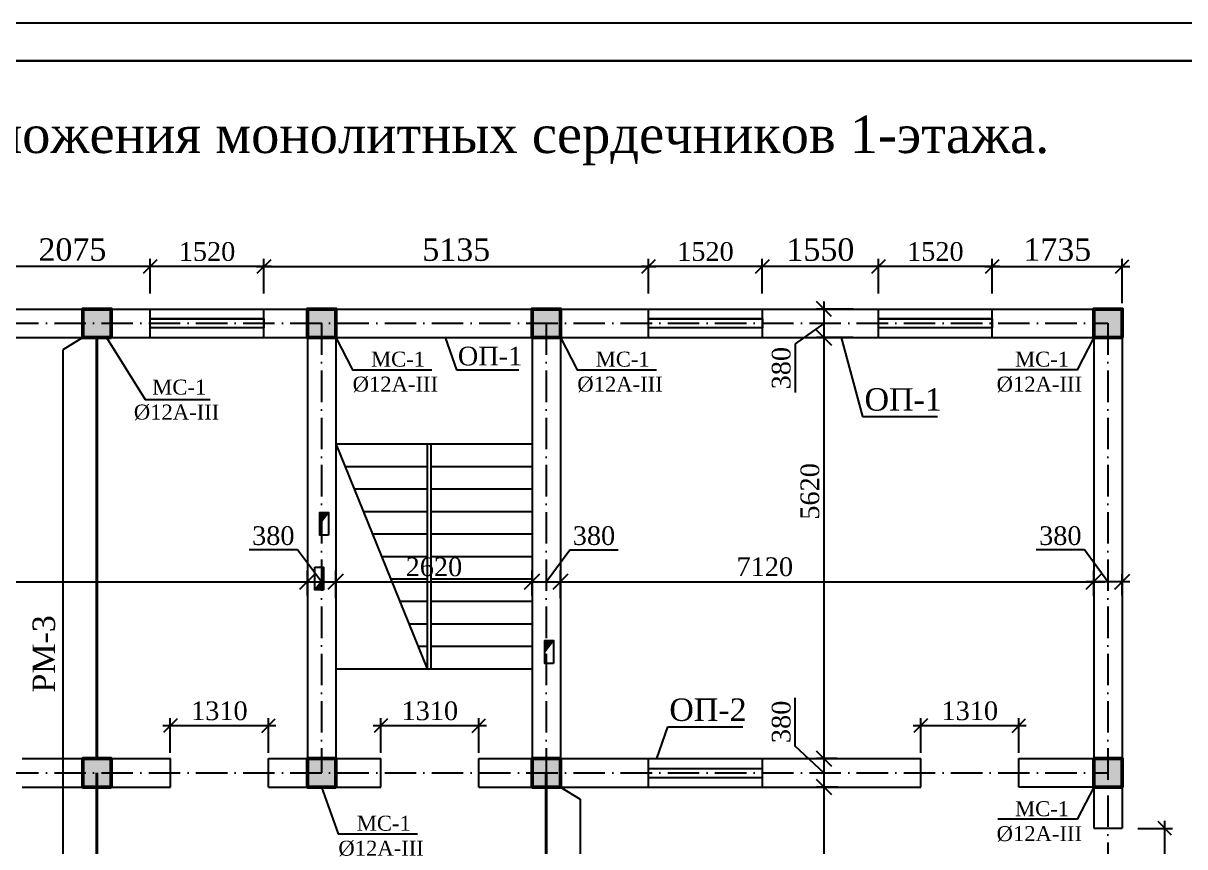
# Model space of a CAD drawing. Header units: millimetres. Extents: x 572274 to 2241483, y -888675 to -304135.
# Drawn here: x 1153244 to 1168754, y -626299 to -615307 of the extents above; entities that cross this region are included whole.
import ezdxf

# ---------------------------------------------------------------- set-up
doc = ezdxf.new("R2010")
doc.units = ezdxf.units.MM
doc.linetypes.add('ACAD_ISO04W100', pattern=[30, 24, -3, 0, -3])
doc.linetypes.add('ACAD_ISO10W100', pattern=[18, 12, -3, 0, -3])
doc.layers.add('oc', color=10, linetype='ACAD_ISO04W100')
doc.layers.add('стены', color=250, linetype='Continuous', lineweight=30)
doc.styles.add('Arial Gyr', font='arial.ttf')
doc.styles.get("Standard").update_dxf_attribs({"font": 'isocpeur.ttf'})
doc.styles.add('WMF-Times New Roman0', font='times.ttf')
doc.dimstyles.new('ISO-25$0', dxfattribs={"dimtxt": 300, "dimasz": 200, "dimexe": 100, "dimexo": 300, "dimgap": 50, "dimtad": 1, "dimdec": 0, "dimtxsty": 'Standard', "dimblk": 'OBLIQUE', "dimcen": 250, "dimdle": 150, "dimadec": 0, "dimazin": 0, "dimtfac": 1, "dimtdec": 0, "dimtmove": 0, "dimatfit": 3, "dimldrblk": 'OBLIQUE', "dimfxl": 1.25, "dimarcsym": 0})

# ---------------------------------------------------------------- blocks, each defined once
blk = doc.blocks.new('_Oblique')
at = {"color": 0, "linetype": 'ByBlock', "lineweight": -2}
blk.add_line((-0.5, -0.5), (0.5, 0.5), dxfattribs=at)
blk = doc.blocks.new('*D515')
at = {"color": 0, "lineweight": -2, "transparency": 16777216}
for p, q in [((1168488, -627673), (1168488, -625953)), ((1168128, -626053), (1168588, -626053)), ((1168128, -627573), (1168588, -627573))]:
    blk.add_line(p, q, dxfattribs=at)
at = {"layer": 'Defpoints', "color": 0, "lineweight": 25, "transparency": 16777216}
for p in [(1168048, -626053), (1168488, -626053), (1168048, -627573)]:
    blk.add_point(p, dxfattribs=at)
at = {"color": 0, "lineweight": -2, "transparency": 16777216, "xscale": 180, "yscale": 180, "zscale": 180}
for p, rotation in [((1168488, -626053), 90), ((1168488, -627573), 270)]:
    blk.add_blockref('_Oblique', p, dxfattribs=dict(at, rotation=rotation))
at = {"color": 0, "lineweight": 25, "transparency": 16777216, "insert": (1168311, -626813), "char_height": 300, "attachment_point": 5, "rotation": 90, "style": 'WMF-Times New Roman0'}
blk.add_mtext('{\\H0.83333x;1520}', dxfattribs=at)
blk = doc.blocks.new('*D516')
at = {"color": 0, "lineweight": -2, "transparency": 16777216}
for p, q in [((1164663, -618913), (1164663, -618453)), ((1166183, -618913), (1166183, -618453)), ((1166283, -618553), (1164563, -618553))]:
    blk.add_line(p, q, dxfattribs=at)
at = {"layer": 'Defpoints', "color": 0, "lineweight": 25, "transparency": 16777216}
for p in [(1164663, -618553), (1164663, -618993), (1166183, -618993)]:
    blk.add_point(p, dxfattribs=at)
at = {"color": 0, "lineweight": -2, "transparency": 16777216, "xscale": 180, "yscale": 180, "zscale": 180, "rotation": 180}
blk.add_blockref('_Oblique', (1164663, -618553), dxfattribs=at)
at = {"color": 0, "lineweight": -2, "transparency": 16777216, "xscale": 180, "yscale": 180, "zscale": 180}
blk.add_blockref('_Oblique', (1166183, -618553), dxfattribs=at)
at = {"color": 0, "lineweight": 25, "transparency": 16777216, "insert": (1165423, -618356), "char_height": 300, "attachment_point": 5, "style": 'WMF-Times New Roman0'}
blk.add_mtext('{\\H0.83333x;1520}', dxfattribs=at)
blk = doc.blocks.new('*D517')
at = {"color": 0, "lineweight": -2, "transparency": 16777216}
for p, q in [((1161593, -618913), (1161593, -618453)), ((1163113, -618913), (1163113, -618453)), ((1163213, -618553), (1161493, -618553))]:
    blk.add_line(p, q, dxfattribs=at)
at = {"layer": 'Defpoints', "color": 0, "lineweight": 25, "transparency": 16777216}
for p in [(1161593, -618553), (1161593, -618993), (1163113, -618993)]:
    blk.add_point(p, dxfattribs=at)
at = {"color": 0, "lineweight": -2, "transparency": 16777216, "xscale": 180, "yscale": 180, "zscale": 180, "rotation": 180}
blk.add_blockref('_Oblique', (1161593, -618553), dxfattribs=at)
at = {"color": 0, "lineweight": -2, "transparency": 16777216, "xscale": 180, "yscale": 180, "zscale": 180}
blk.add_blockref('_Oblique', (1163113, -618553), dxfattribs=at)
at = {"color": 0, "lineweight": 25, "transparency": 16777216, "insert": (1162353, -618356), "char_height": 300, "attachment_point": 5, "style": 'WMF-Times New Roman0'}
blk.add_mtext('{\\H0.83333x;1520}', dxfattribs=at)
blk = doc.blocks.new('*D518')
at = {"color": 0, "lineweight": -2, "transparency": 16777216}
for p, q in [((1154938, -618913), (1154938, -618453)), ((1156458, -618913), (1156458, -618453)), ((1156558, -618553), (1154838, -618553))]:
    blk.add_line(p, q, dxfattribs=at)
at = {"layer": 'Defpoints', "color": 0, "lineweight": 25, "transparency": 16777216}
for p in [(1154938, -618553), (1154938, -618993), (1156458, -618993)]:
    blk.add_point(p, dxfattribs=at)
at = {"color": 0, "lineweight": -2, "transparency": 16777216, "xscale": 180, "yscale": 180, "zscale": 180, "rotation": 180}
blk.add_blockref('_Oblique', (1154938, -618553), dxfattribs=at)
at = {"color": 0, "lineweight": -2, "transparency": 16777216, "xscale": 180, "yscale": 180, "zscale": 180}
blk.add_blockref('_Oblique', (1156458, -618553), dxfattribs=at)
at = {"color": 0, "lineweight": 25, "transparency": 16777216, "insert": (1155698, -618356), "char_height": 300, "attachment_point": 5, "style": 'WMF-Times New Roman0'}
blk.add_mtext('{\\H0.83333x;1520}', dxfattribs=at)
blk = doc.blocks.new('*D521')
at = {"color": 0, "lineweight": -2, "transparency": 16777216}
for p, q in [((1159428, -624683), (1157918, -624683)), ((1158018, -625043), (1158018, -624583)), ((1159328, -625043), (1159328, -624583))]:
    blk.add_line(p, q, dxfattribs=at)
at = {"layer": 'Defpoints', "color": 0, "lineweight": 25, "transparency": 16777216}
for p in [(1158018, -624683), (1158018, -625123), (1159328, -625123)]:
    blk.add_point(p, dxfattribs=at)
at = {"color": 0, "lineweight": -2, "transparency": 16777216, "xscale": 180, "yscale": 180, "zscale": 180, "rotation": 180}
blk.add_blockref('_Oblique', (1158018, -624683), dxfattribs=at)
at = {"color": 0, "lineweight": -2, "transparency": 16777216, "xscale": 180, "yscale": 180, "zscale": 180}
blk.add_blockref('_Oblique', (1159328, -624683), dxfattribs=at)
at = {"color": 0, "lineweight": 25, "transparency": 16777216, "insert": (1158673, -624486), "char_height": 300, "attachment_point": 5, "style": 'WMF-Times New Roman0'}
blk.add_mtext('{\\H0.83333x;1310}', dxfattribs=at)
blk = doc.blocks.new('*D522')
at = {"color": 0, "lineweight": -2, "transparency": 16777216}
for p, q in [((1166638, -624683), (1165128, -624683)), ((1165228, -625043), (1165228, -624583)), ((1166538, -625043), (1166538, -624583))]:
    blk.add_line(p, q, dxfattribs=at)
at = {"layer": 'Defpoints', "color": 0, "lineweight": 25, "transparency": 16777216}
for p in [(1165228, -624683), (1165228, -625123), (1166538, -625123)]:
    blk.add_point(p, dxfattribs=at)
at = {"color": 0, "lineweight": -2, "transparency": 16777216, "xscale": 180, "yscale": 180, "zscale": 180, "rotation": 180}
blk.add_blockref('_Oblique', (1165228, -624683), dxfattribs=at)
at = {"color": 0, "lineweight": -2, "transparency": 16777216, "xscale": 180, "yscale": 180, "zscale": 180}
blk.add_blockref('_Oblique', (1166538, -624683), dxfattribs=at)
at = {"color": 0, "lineweight": 25, "transparency": 16777216, "insert": (1165883, -624486), "char_height": 300, "attachment_point": 5, "style": 'WMF-Times New Roman0'}
blk.add_mtext('{\\H0.83333x;1310}', dxfattribs=at)
blk = doc.blocks.new('*D855')
at = {"color": 0, "lineweight": -2, "transparency": 16777216}
for p, q in [((1146918, -622979), (1146918, -622611)), ((1157038, -622761), (1157038, -622611)), ((1146768, -622761), (1157188, -622761))]:
    blk.add_line(p, q, dxfattribs=at)
at = {"layer": 'Defpoints', "color": 0, "lineweight": 25, "transparency": 16777216}
for p in [(1157038, -622761), (1157038, -622803), (1146918, -623279)]:
    blk.add_point(p, dxfattribs=at)
at = {"color": 0, "lineweight": -2, "transparency": 16777216, "xscale": 200, "yscale": 200, "zscale": 200, "rotation": 180}
blk.add_blockref('_Oblique', (1146918, -622761), dxfattribs=at)
at = {"color": 0, "lineweight": -2, "transparency": 16777216, "xscale": 200, "yscale": 200, "zscale": 200}
blk.add_blockref('_Oblique', (1157038, -622761), dxfattribs=at)
at = {"color": 0, "lineweight": 25, "transparency": 16777216, "insert": (1150018, -622564), "char_height": 250, "attachment_point": 5, "style": 'WMF-Times New Roman0'}
blk.add_mtext('10120', dxfattribs=at)
blk = doc.blocks.new('*D857')
at = {"color": 0, "lineweight": -2, "transparency": 16777216}
for p, q in [((1156905, -622336), (1156260, -622336)), ((1157228, -622761), (1156905, -622336)), ((1157038, -622944), (1157038, -622661)), ((1157418, -622955), (1157418, -622661)), ((1156938, -622761), (1157518, -622761))]:
    blk.add_line(p, q, dxfattribs=at)
at = {"layer": 'Defpoints', "color": 0, "lineweight": 25, "transparency": 16777216}
for p in [(1157418, -622761), (1157038, -623244), (1157418, -623255)]:
    blk.add_point(p, dxfattribs=at)
at = {"color": 0, "lineweight": -2, "transparency": 16777216, "xscale": 200, "yscale": 200, "zscale": 200, "rotation": 180}
blk.add_blockref('_Oblique', (1157038, -622761), dxfattribs=at)
at = {"color": 0, "lineweight": -2, "transparency": 16777216, "xscale": 200, "yscale": 200, "zscale": 200}
blk.add_blockref('_Oblique', (1157418, -622761), dxfattribs=at)
at = {"color": 0, "lineweight": 25, "transparency": 16777216, "insert": (1156583, -622148), "char_height": 250, "attachment_point": 5, "style": 'WMF-Times New Roman0'}
blk.add_mtext('380', dxfattribs=at)
blk = doc.blocks.new('*D858')
at = {"color": 0, "lineweight": -2, "transparency": 16777216}
for p, q in [((1157418, -622979), (1157418, -622611)), ((1160038, -622944), (1160038, -622611)), ((1157268, -622761), (1160188, -622761))]:
    blk.add_line(p, q, dxfattribs=at)
at = {"layer": 'Defpoints', "color": 0, "lineweight": 25, "transparency": 16777216}
for p in [(1160038, -622761), (1157418, -623279), (1160038, -623244)]:
    blk.add_point(p, dxfattribs=at)
at = {"color": 0, "lineweight": -2, "transparency": 16777216, "xscale": 200, "yscale": 200, "zscale": 200, "rotation": 180}
blk.add_blockref('_Oblique', (1157418, -622761), dxfattribs=at)
at = {"color": 0, "lineweight": -2, "transparency": 16777216, "xscale": 200, "yscale": 200, "zscale": 200}
blk.add_blockref('_Oblique', (1160038, -622761), dxfattribs=at)
at = {"color": 0, "lineweight": 25, "transparency": 16777216, "insert": (1158728, -622564), "char_height": 250, "attachment_point": 5, "style": 'WMF-Times New Roman0'}
blk.add_mtext('2620', dxfattribs=at)
blk = doc.blocks.new('*D859')
at = {"color": 0, "lineweight": -2, "transparency": 16777216}
for p, q in [((1160228, -622761), (1160542, -622336)), ((1160542, -622336), (1161187, -622336)), ((1160038, -622944), (1160038, -622661)), ((1160418, -622955), (1160418, -622661)), ((1159938, -622761), (1160518, -622761))]:
    blk.add_line(p, q, dxfattribs=at)
at = {"layer": 'Defpoints', "color": 0, "lineweight": 25, "transparency": 16777216}
for p in [(1160418, -622761), (1160038, -623244), (1160418, -623255)]:
    blk.add_point(p, dxfattribs=at)
at = {"color": 0, "lineweight": -2, "transparency": 16777216, "xscale": 200, "yscale": 200, "zscale": 200, "rotation": 180}
blk.add_blockref('_Oblique', (1160038, -622761), dxfattribs=at)
at = {"color": 0, "lineweight": -2, "transparency": 16777216, "xscale": 200, "yscale": 200, "zscale": 200}
blk.add_blockref('_Oblique', (1160418, -622761), dxfattribs=at)
at = {"color": 0, "lineweight": 25, "transparency": 16777216, "insert": (1160865, -622148), "char_height": 250, "attachment_point": 5, "style": 'WMF-Times New Roman0'}
blk.add_mtext('380', dxfattribs=at)
blk = doc.blocks.new('*D860')
at = {"color": 0, "lineweight": -2, "transparency": 16777216}
for p, q in [((1160418, -622979), (1160418, -622611)), ((1167538, -622944), (1167538, -622611)), ((1160268, -622761), (1167688, -622761))]:
    blk.add_line(p, q, dxfattribs=at)
at = {"layer": 'Defpoints', "color": 0, "lineweight": 25, "transparency": 16777216}
for p in [(1167538, -622761), (1160418, -623279), (1167538, -623244)]:
    blk.add_point(p, dxfattribs=at)
at = {"color": 0, "lineweight": -2, "transparency": 16777216, "xscale": 200, "yscale": 200, "zscale": 200, "rotation": 180}
blk.add_blockref('_Oblique', (1160418, -622761), dxfattribs=at)
at = {"color": 0, "lineweight": -2, "transparency": 16777216, "xscale": 200, "yscale": 200, "zscale": 200}
blk.add_blockref('_Oblique', (1167538, -622761), dxfattribs=at)
at = {"color": 0, "lineweight": 25, "transparency": 16777216, "insert": (1163146, -622563), "char_height": 250, "attachment_point": 5, "style": 'WMF-Times New Roman0'}
blk.add_mtext('7120', dxfattribs=at)
blk = doc.blocks.new('*D861')
at = {"color": 0, "lineweight": -2, "transparency": 16777216}
for p, q in [((1167415, -622336), (1166769, -622336)), ((1167728, -622761), (1167415, -622336)), ((1167538, -622955), (1167538, -622661)), ((1167918, -622944), (1167918, -622661)), ((1168018, -622761), (1167438, -622761))]:
    blk.add_line(p, q, dxfattribs=at)
at = {"layer": 'Defpoints', "color": 0, "lineweight": 25, "transparency": 16777216}
for p in [(1167538, -622761), (1167538, -623255), (1167918, -623244)]:
    blk.add_point(p, dxfattribs=at)
at = {"color": 0, "lineweight": -2, "transparency": 16777216, "xscale": 200, "yscale": 200, "zscale": 200, "rotation": 180}
blk.add_blockref('_Oblique', (1167538, -622761), dxfattribs=at)
at = {"color": 0, "lineweight": -2, "transparency": 16777216, "xscale": 200, "yscale": 200, "zscale": 200}
blk.add_blockref('_Oblique', (1167918, -622761), dxfattribs=at)
at = {"color": 0, "lineweight": 25, "transparency": 16777216, "insert": (1167092, -622148), "char_height": 250, "attachment_point": 5, "style": 'WMF-Times New Roman0'}
blk.add_mtext('380', dxfattribs=at)
blk = doc.blocks.new('*D870')
at = {"color": 0, "lineweight": -2, "transparency": 16777216}
for p, q in [((1164327, -619123), (1163836, -619123)), ((1163936, -619023), (1163936, -619603)), ((1163936, -619313), (1163553, -619588)), ((1163553, -619588), (1163553, -620234)), ((1164327, -619503), (1163836, -619503))]:
    blk.add_line(p, q, dxfattribs=at)
at = {"layer": 'Defpoints', "color": 0, "lineweight": 25, "transparency": 16777216}
for p in [(1164627, -619123), (1163936, -619503), (1164627, -619503)]:
    blk.add_point(p, dxfattribs=at)
at = {"color": 0, "lineweight": -2, "transparency": 16777216, "xscale": 200, "yscale": 200, "zscale": 200}
for p, rotation in [((1163936, -619123), 90), ((1163936, -619503), 270)]:
    blk.add_blockref('_Oblique', p, dxfattribs=dict(at, rotation=rotation))
at = {"color": 0, "lineweight": 25, "transparency": 16777216, "insert": (1163366, -619911), "char_height": 250, "attachment_point": 5, "rotation": 90, "style": 'WMF-Times New Roman0'}
blk.add_mtext('380', dxfattribs=at)
blk = doc.blocks.new('*D871')
at = {"color": 0, "lineweight": -2, "transparency": 16777216}
for p, q in [((1163936, -619403), (1163936, -625223)), ((1164327, -619503), (1163836, -619503)), ((1164114, -625123), (1163836, -625123))]:
    blk.add_line(p, q, dxfattribs=at)
at = {"layer": 'Defpoints', "color": 0, "lineweight": 25, "transparency": 16777216}
for p in [(1164627, -619503), (1163936, -625123), (1164414, -625123)]:
    blk.add_point(p, dxfattribs=at)
at = {"color": 0, "lineweight": -2, "transparency": 16777216, "xscale": 200, "yscale": 200, "zscale": 200}
for p, rotation in [((1163936, -619503), 90), ((1163936, -625123), 270)]:
    blk.add_blockref('_Oblique', p, dxfattribs=dict(at, rotation=rotation))
at = {"color": 0, "lineweight": 25, "transparency": 16777216, "insert": (1163749, -621556), "char_height": 250, "attachment_point": 5, "rotation": 90, "style": 'WMF-Times New Roman0'}
blk.add_mtext('5620', dxfattribs=at)
blk = doc.blocks.new('*D872')
at = {"color": 0, "lineweight": -2, "transparency": 16777216}
for p, q in [((1163553, -624955), (1163553, -624309)), ((1163936, -625313), (1163553, -624955)), ((1163936, -625023), (1163936, -625603)), ((1164114, -625123), (1163836, -625123)), ((1164120, -625503), (1163836, -625503))]:
    blk.add_line(p, q, dxfattribs=at)
at = {"layer": 'Defpoints', "color": 0, "lineweight": 25, "transparency": 16777216}
for p in [(1164414, -625123), (1163936, -625503), (1164420, -625503)]:
    blk.add_point(p, dxfattribs=at)
at = {"color": 0, "lineweight": -2, "transparency": 16777216, "xscale": 200, "yscale": 200, "zscale": 200}
for p, rotation in [((1163936, -625123), 90), ((1163936, -625503), 270)]:
    blk.add_blockref('_Oblique', p, dxfattribs=dict(at, rotation=rotation))
at = {"color": 0, "lineweight": 25, "transparency": 16777216, "insert": (1163366, -624632), "char_height": 250, "attachment_point": 5, "rotation": 90, "style": 'WMF-Times New Roman0'}
blk.add_mtext('380', dxfattribs=at)
blk = doc.blocks.new('*D873')
at = {"color": 0, "lineweight": -2, "transparency": 16777216}
for p, q in [((1163936, -625403), (1163936, -628223)), ((1164120, -625503), (1163836, -625503)), ((1164155, -628123), (1163836, -628123))]:
    blk.add_line(p, q, dxfattribs=at)
at = {"layer": 'Defpoints', "color": 0, "lineweight": 25, "transparency": 16777216}
for p in [(1164420, -625503), (1163936, -628123), (1164455, -628123)]:
    blk.add_point(p, dxfattribs=at)
at = {"color": 0, "lineweight": -2, "transparency": 16777216, "xscale": 200, "yscale": 200, "zscale": 200}
for p, rotation in [((1163936, -625503), 90), ((1163936, -628123), 270)]:
    blk.add_blockref('_Oblique', p, dxfattribs=dict(at, rotation=rotation))
at = {"color": 0, "lineweight": 25, "transparency": 16777216, "insert": (1163749, -626813), "char_height": 250, "attachment_point": 5, "rotation": 90, "style": 'WMF-Times New Roman0'}
blk.add_mtext('2620', dxfattribs=at)
blk = doc.blocks.new('*D971')
at = {"color": 0, "lineweight": -2, "transparency": 16777216}
for p, q in [((1152863, -618913), (1152863, -618453)), ((1154938, -618913), (1154938, -618453)), ((1155038, -618553), (1152763, -618553))]:
    blk.add_line(p, q, dxfattribs=at)
at = {"layer": 'Defpoints', "color": 0, "lineweight": 25, "transparency": 16777216}
for p in [(1152863, -618553), (1152863, -618993), (1154938, -618993)]:
    blk.add_point(p, dxfattribs=at)
at = {"color": 0, "lineweight": -2, "transparency": 16777216, "xscale": 180, "yscale": 180, "zscale": 180, "rotation": 180}
blk.add_blockref('_Oblique', (1152863, -618553), dxfattribs=at)
at = {"color": 0, "lineweight": -2, "transparency": 16777216, "xscale": 180, "yscale": 180, "zscale": 180}
blk.add_blockref('_Oblique', (1154938, -618553), dxfattribs=at)
at = {"color": 0, "lineweight": 25, "transparency": 16777216, "insert": (1153901, -618330), "char_height": 300, "attachment_point": 5, "style": 'WMF-Times New Roman0'}
blk.add_mtext('2075', dxfattribs=at)
blk = doc.blocks.new('*D972')
at = {"color": 0, "lineweight": -2, "transparency": 16777216}
for p, q in [((1156458, -618913), (1156458, -618453)), ((1161593, -618913), (1161593, -618453)), ((1156358, -618553), (1161693, -618553))]:
    blk.add_line(p, q, dxfattribs=at)
at = {"layer": 'Defpoints', "color": 0, "lineweight": 25, "transparency": 16777216}
for p in [(1161593, -618553), (1156458, -618993), (1161593, -618993)]:
    blk.add_point(p, dxfattribs=at)
at = {"color": 0, "lineweight": -2, "transparency": 16777216, "xscale": 180, "yscale": 180, "zscale": 180, "rotation": 180}
blk.add_blockref('_Oblique', (1156458, -618553), dxfattribs=at)
at = {"color": 0, "lineweight": -2, "transparency": 16777216, "xscale": 180, "yscale": 180, "zscale": 180}
blk.add_blockref('_Oblique', (1161593, -618553), dxfattribs=at)
at = {"color": 0, "lineweight": 25, "transparency": 16777216, "insert": (1159026, -618331), "char_height": 300, "attachment_point": 5, "style": 'WMF-Times New Roman0'}
blk.add_mtext('5135', dxfattribs=at)
blk = doc.blocks.new('*D973')
at = {"color": 0, "lineweight": -2, "transparency": 16777216}
for p, q in [((1163113, -618913), (1163113, -618453)), ((1164663, -618913), (1164663, -618453)), ((1164763, -618553), (1163013, -618553))]:
    blk.add_line(p, q, dxfattribs=at)
at = {"layer": 'Defpoints', "color": 0, "lineweight": 25, "transparency": 16777216}
for p in [(1163113, -618553), (1163113, -618993), (1164663, -618993)]:
    blk.add_point(p, dxfattribs=at)
at = {"color": 0, "lineweight": -2, "transparency": 16777216, "xscale": 180, "yscale": 180, "zscale": 180, "rotation": 180}
blk.add_blockref('_Oblique', (1163113, -618553), dxfattribs=at)
at = {"color": 0, "lineweight": -2, "transparency": 16777216, "xscale": 180, "yscale": 180, "zscale": 180}
blk.add_blockref('_Oblique', (1164663, -618553), dxfattribs=at)
at = {"color": 0, "lineweight": 25, "transparency": 16777216, "insert": (1163888, -618331), "char_height": 300, "attachment_point": 5, "style": 'WMF-Times New Roman0'}
blk.add_mtext('1550', dxfattribs=at)
blk = doc.blocks.new('*D1220')
at = {"color": 0, "lineweight": -2, "transparency": 16777216}
for p, q in [((1166183, -618913), (1166183, -618453)), ((1167918, -619043), (1167918, -618453)), ((1166083, -618553), (1168018, -618553))]:
    blk.add_line(p, q, dxfattribs=at)
at = {"layer": 'Defpoints', "color": 0, "lineweight": 25, "transparency": 16777216}
for p in [(1167918, -618553), (1166183, -618993), (1167918, -619123)]:
    blk.add_point(p, dxfattribs=at)
at = {"color": 0, "lineweight": -2, "transparency": 16777216, "xscale": 180, "yscale": 180, "zscale": 180, "rotation": 180}
blk.add_blockref('_Oblique', (1166183, -618553), dxfattribs=at)
at = {"color": 0, "lineweight": -2, "transparency": 16777216, "xscale": 180, "yscale": 180, "zscale": 180}
blk.add_blockref('_Oblique', (1167918, -618553), dxfattribs=at)
at = {"color": 0, "lineweight": 25, "transparency": 16777216, "insert": (1167051, -618330), "char_height": 300, "attachment_point": 5, "style": 'WMF-Times New Roman0'}
blk.add_mtext('1735', dxfattribs=at)
blk = doc.blocks.new('*D1159')
at = {"color": 0, "lineweight": -2, "transparency": 16777216}
for p, q in [((1156618, -624683), (1155108, -624683)), ((1155208, -625043), (1155208, -624583)), ((1156518, -625043), (1156518, -624583))]:
    blk.add_line(p, q, dxfattribs=at)
at = {"layer": 'Defpoints', "color": 0, "lineweight": 25, "transparency": 16777216}
for p in [(1155208, -624683), (1155208, -625123), (1156518, -625123)]:
    blk.add_point(p, dxfattribs=at)
at = {"color": 0, "lineweight": -2, "transparency": 16777216, "xscale": 180, "yscale": 180, "zscale": 180, "rotation": 180}
blk.add_blockref('_Oblique', (1155208, -624683), dxfattribs=at)
at = {"color": 0, "lineweight": -2, "transparency": 16777216, "xscale": 180, "yscale": 180, "zscale": 180}
blk.add_blockref('_Oblique', (1156518, -624683), dxfattribs=at)
at = {"color": 0, "lineweight": 25, "transparency": 16777216, "insert": (1155863, -624486), "char_height": 300, "attachment_point": 5, "style": 'WMF-Times New Roman0'}
blk.add_mtext('{\\H0.83333x;1310}', dxfattribs=at)

msp = doc.modelspace()

# ---------------------------------------------------------------- hatches: boundary and pattern name
at = {"lineweight": 25}
h = msp.add_hatch(color=256, dxfattribs=at)
h.dxf.hatch_style = 1
h.paths.add_polyline_path([(1154418.417, -619122.667), (1154038.417, -619122.667), (1154038.417, -619502.667), (1154418.417, -619502.667)])
h = msp.add_hatch(color=256, dxfattribs=at)
h.dxf.hatch_style = 1
h.paths.add_polyline_path([(1157418.417, -619122.667), (1157038.417, -619122.667), (1157038.417, -619502.667), (1157418.417, -619502.667)])
h = msp.add_hatch(color=256, dxfattribs=at)
h.dxf.hatch_style = 1
h.paths.add_polyline_path([(1160418.417, -619122.667), (1160038.417, -619122.667), (1160038.417, -619502.667), (1160418.417, -619502.667)])
h = msp.add_hatch(color=256, dxfattribs=at)
h.dxf.hatch_style = 1
h.paths.add_polyline_path([(1167918.417, -619122.667), (1167538.417, -619122.667), (1167538.417, -619502.667), (1167918.417, -619502.667)])
h = msp.add_hatch(color=256, dxfattribs=at)
h.dxf.hatch_style = 1
h.paths.add_polyline_path([(1154418.417, -625122.667), (1154038.417, -625122.667), (1154038.417, -625502.667), (1154418.417, -625502.667)])
h = msp.add_hatch(color=256, dxfattribs=at)
h.dxf.hatch_style = 1
h.paths.add_polyline_path([(1157418.417, -625122.667), (1157038.417, -625122.667), (1157038.417, -625502.667), (1157418.417, -625502.667)])
h = msp.add_hatch(color=256, dxfattribs=at)
h.dxf.hatch_style = 1
h.paths.add_polyline_path([(1160418.417, -625122.667), (1160038.417, -625122.667), (1160038.417, -625502.667), (1160418.417, -625502.667)])
h = msp.add_hatch(color=256, dxfattribs=at)
h.dxf.hatch_style = 1
h.paths.add_polyline_path([(1167918.417, -625122.667), (1167538.417, -625122.667), (1167538.417, -625502.667), (1167918.417, -625502.667)])
at = {"layer": 'стены', "linetype": 'ByBlock', "lineweight": -2, "ltscale": 3}
h = msp.add_hatch(color=250, dxfattribs=at)
h.set_gradient(color1=(41, 40, 51), color2=(44, 43, 54), one_color=1, tint=0.19)
h.paths.add_polyline_path([(1157203.977, -621988.047), (1157318.851, -621836.134), (1157203.977, -621836.134)])
h = msp.add_hatch(color=250, dxfattribs=at)
h.set_gradient(color1=(41, 40, 51), color2=(44, 43, 54), one_color=1, tint=0.19)
h.paths.add_polyline_path([(1157252.051, -622716.648), (1157137.176, -622868.56), (1157252.051, -622868.56)])
h = msp.add_hatch(color=250, dxfattribs=at)
h.set_gradient(color1=(41, 40, 51), color2=(44, 43, 54), one_color=1, tint=0.19)
h.paths.add_polyline_path([(1160209.254, -623699.12), (1160324.129, -623547.208), (1160209.254, -623547.208)])

# ---------------------------------------------------------------- linework, layer by layer
at = {"lineweight": 25}
for p, q in [((1146918.417, -619122.667), (1154038.417, -619122.667)), ((1154418.417, -619122.667), (1157038.417, -619122.667)), ((1157418.417, -619122.667), (1160038.417, -619122.667)), ((1160418.417, -619122.667), (1167538.417, -619122.667)), ((1154038.417, -619502.667), (1153774.355, -619665.157)), ((1154355.552, -619502.667), (1154873.6, -620330.726)), ((1154418.417, -619502.667), (1154548.417, -619502.667)), ((1158878.375, -619502.667), (1159028.683, -619932.534)), ((1164164.435, -619502.667), (1164448.506, -620555.527)), ((1167918.417, -619502.667), (1167918.417, -625122.667)), ((1153774.355, -619665.157), (1153774.355, -627960.176)), ((1159028.683, -619932.534), (1159862.056, -619932.534)), ((1154873.6, -620330.726), (1155740, -620330.726)), ((1164448.506, -620555.527), (1165450.918, -620555.527)), ((1161702.453, -625122.667), (1161851.954, -624696.557)), ((1161851.954, -624696.557), (1162854.366, -624696.557)), ((1155208.417, -625502.667), (1155208.417, -625122.667)), ((1156518.417, -625502.667), (1156518.417, -625122.667)), ((1158018.417, -625502.667), (1158018.417, -625122.667)), ((1159328.417, -625502.667), (1159328.417, -625122.667)), ((1165228.417, -625502.667), (1165228.417, -625122.667)), ((1160418.417, -625502.667), (1160682.478, -625665.157)), ((1167918.417, -625502.667), (1167918.417, -626052.667)), ((1160682.478, -625665.157), (1160682.478, -627960.176))]:
    msp.add_line(p, q, dxfattribs=at)
at = {"color": 5, "lineweight": 25}
for p, q in [((1156458.417, -619252.667), (1154938.417, -619252.667)), ((1163113.417, -619252.667), (1161593.417, -619252.667)), ((1166183.417, -619252.667), (1164663.417, -619252.667)), ((1156458.417, -619372.667), (1154938.417, -619372.667)), ((1163113.417, -619372.667), (1161593.417, -619372.667)), ((1166183.417, -619372.667), (1164663.417, -619372.667))]:
    msp.add_line(p, q, dxfattribs=at)
at = {"lineweight": 40}
for p, q in [((1154228.417, -625122.667), (1154228.417, -619502.667)), ((1154228.417, -625312.667), (1154228.417, -628312.667)), ((1160228.417, -625312.667), (1160228.417, -628312.667))]:
    msp.add_line(p, q, dxfattribs=at)
at = {"color": 0, "lineweight": 25}
msp.add_line((1160228.417, -625122.667), (1160228.417, -625502.667), dxfattribs=at)
for p, q in [((1161593.417, -625502.667), (1161593.417, -625122.667)), ((1163113.417, -625502.667), (1163113.417, -625122.667))]:
    msp.add_line(p, q)
at = {"color": 5}
for p, q in [((1161593.417, -625252.667), (1163113.417, -625252.667)), ((1161593.417, -625372.667), (1163113.417, -625372.667))]:
    msp.add_line(p, q, dxfattribs=at)
at = {"lineweight": 25, "ltscale": 100}
msp.add_lwpolyline([(1140891.096, -645007.415), (1182891.096, -645007.415), (1182891.096, -615307.415), (1140891.096, -615307.415)], close=True, dxfattribs=at)
at = {"color": 1, "lineweight": 30}
msp.add_lwpolyline([(1142891.096, -644507.415), (1182391.096, -644507.415), (1182391.096, -615807.415), (1142891.096, -615807.415)], close=True, dxfattribs=at)
at = {"color": 1, "lineweight": 25}
for points in [[(1154418.417, -619502.667), (1154038.417, -619502.667), (1154038.417, -619122.667), (1154418.417, -619122.667)], [(1157418.417, -619502.667), (1157038.417, -619502.667), (1157038.417, -619122.667), (1157418.417, -619122.667)], [(1160418.417, -619502.667), (1160038.417, -619502.667), (1160038.417, -619122.667), (1160418.417, -619122.667)], [(1167918.417, -619502.667), (1167538.417, -619502.667), (1167538.417, -619122.667), (1167918.417, -619122.667)], [(1154418.417, -625502.667), (1154038.417, -625502.667), (1154038.417, -625122.667), (1154418.417, -625122.667)], [(1157418.417, -625502.667), (1157038.417, -625502.667), (1157038.417, -625122.667), (1157418.417, -625122.667)], [(1160418.417, -625502.667), (1160038.417, -625502.667), (1160038.417, -625122.667), (1160418.417, -625122.667)], [(1167918.417, -625502.667), (1167538.417, -625502.667), (1167538.417, -625122.667), (1167918.417, -625122.667)]]:
    msp.add_lwpolyline(points, close=True, dxfattribs=at)
at = {"color": 1, "lineweight": 50}
for points in [[(1154418.417, -619502.667), (1154038.417, -619502.667), (1154038.417, -619122.667), (1154418.417, -619122.667)], [(1157418.417, -619502.667), (1157038.417, -619502.667), (1157038.417, -619122.667), (1157418.417, -619122.667)], [(1160418.417, -619502.667), (1160038.417, -619502.667), (1160038.417, -619122.667), (1160418.417, -619122.667)], [(1167918.417, -619502.667), (1167538.417, -619502.667), (1167538.417, -619122.667), (1167918.417, -619122.667)], [(1154418.417, -625502.667), (1154038.417, -625502.667), (1154038.417, -625122.667), (1154418.417, -625122.667)], [(1157418.417, -625502.667), (1157038.417, -625502.667), (1157038.417, -625122.667), (1157418.417, -625122.667)], [(1160418.417, -625502.667), (1160038.417, -625502.667), (1160038.417, -625122.667), (1160418.417, -625122.667)], [(1167918.417, -625502.667), (1167538.417, -625502.667), (1167538.417, -625122.667), (1167918.417, -625122.667)]]:
    msp.add_lwpolyline(points, close=True, dxfattribs=at)
at = {"color": 5, "lineweight": 25}
for points in [[(1154938.417, -619252.667), (1156458.417, -619252.667), (1156458.417, -619372.667), (1154938.417, -619372.667)], [(1161593.417, -619252.667), (1163113.417, -619252.667), (1163113.417, -619372.667), (1161593.417, -619372.667)], [(1164663.417, -619252.667), (1166183.417, -619252.667), (1166183.417, -619372.667), (1164663.417, -619372.667)]]:
    msp.add_lwpolyline(points, close=True, dxfattribs=at)
at = {"lineweight": 25, "ltscale": 100}
for points in [[(1157418.417, -619502.667), (1157640.944, -619932.534), (1158697.884, -619932.534)], [(1160418.417, -619502.667), (1160640.944, -619932.534), (1161697.884, -619932.534)], [(1167538.417, -619502.667), (1167315.889, -619932.534), (1166258.949, -619932.534)], [(1157228.417, -625502.667), (1157450.944, -626126.636), (1158507.884, -626126.636)], [(1167538.417, -625502.667), (1167315.889, -625932.534), (1166258.949, -625932.534)]]:
    msp.add_lwpolyline(points, dxfattribs=at)
at = {"layer": 'oc', "linetype": 'ACAD_ISO10W100', "lineweight": 25, "ltscale": 35}
for p, q in [((1146728.417, -619312.667), (1167728.417, -619312.667)), ((1157228.417, -619312.667), (1157228.417, -625312.667)), ((1160228.417, -619312.667), (1160228.417, -634312.667)), ((1167728.417, -619312.667), (1167728.417, -634312.667)), ((1146728.417, -625312.667), (1167728.417, -625312.667))]:
    msp.add_line(p, q, dxfattribs=at)
at = {"layer": 'стены', "color": 0, "linetype": 'ByBlock', "lineweight": 25, "ltscale": 3}
for p, q in [((1154938.417, -619502.667), (1154938.417, -619122.667)), ((1156458.417, -619502.667), (1156458.417, -619122.667)), ((1156458.417, -619502.667), (1156458.417, -619122.667)), ((1161593.417, -619502.667), (1161593.417, -619122.667)), ((1163113.417, -619502.667), (1163113.417, -619122.667)), ((1163113.417, -619502.667), (1163113.417, -619122.667)), ((1164663.417, -619502.667), (1164663.417, -619122.667)), ((1166183.417, -619502.667), (1166183.417, -619122.667)), ((1146918.417, -619502.667), (1167538.417, -619502.667)), ((1157038.417, -619502.667), (1157038.417, -625122.667)), ((1157418.417, -619502.667), (1157418.417, -625122.667)), ((1160038.417, -619502.667), (1160038.417, -625122.667)), ((1160418.417, -619502.667), (1160418.417, -625122.667)), ((1167538.417, -619502.667), (1167538.417, -626052.667)), ((1157418.417, -620922.667), (1160038.417, -620922.667)), ((1157418.417, -620922.667), (1158638.417, -623922.667)), ((1158638.417, -620922.667), (1158638.417, -623922.667)), ((1158688.417, -620922.667), (1158688.417, -623922.667)), ((1157540.417, -621222.667), (1158638.417, -621222.667)), ((1158688.417, -621222.667), (1160038.417, -621222.667)), ((1157662.417, -621522.667), (1158638.417, -621522.667)), ((1158688.417, -621522.667), (1160038.417, -621522.667)), ((1157784.417, -621822.667), (1158638.417, -621822.667)), ((1158688.417, -621822.667), (1160038.417, -621822.667)), ((1157906.417, -622122.667), (1158638.417, -622122.667)), ((1158688.417, -622122.667), (1160038.417, -622122.667)), ((1158028.417, -622422.667), (1158638.417, -622422.667)), ((1158688.417, -622422.667), (1160038.417, -622422.667)), ((1158150.417, -622722.667), (1158638.417, -622722.667)), ((1158688.417, -622722.667), (1160038.417, -622722.667)), ((1158272.417, -623022.667), (1158638.417, -623022.667)), ((1158688.417, -623022.667), (1160038.417, -623022.667)), ((1158394.417, -623322.667), (1158638.417, -623322.667)), ((1158688.417, -623322.667), (1160038.417, -623322.667)), ((1158516.417, -623622.667), (1158638.417, -623622.667)), ((1158688.417, -623622.667), (1160038.417, -623622.667)), ((1157418.417, -623922.667), (1160038.417, -623922.667)), ((1153228.417, -625122.667), (1155208.417, -625122.667)), ((1156518.417, -625122.667), (1158018.417, -625122.667)), ((1159328.417, -625122.667), (1165228.417, -625122.667)), ((1166538.417, -625122.667), (1167538.417, -625122.667)), ((1166538.417, -625502.667), (1166538.417, -625122.667)), ((1153228.417, -625502.667), (1155208.417, -625502.667)), ((1156518.417, -625502.667), (1158018.417, -625502.667)), ((1159328.417, -625502.667), (1165228.417, -625502.667)), ((1167538.417, -625502.667), (1166538.417, -625502.667)), ((1167538.417, -626052.667), (1167918.417, -626052.667))]:
    msp.add_line(p, q, dxfattribs=at)
at = {"layer": 'стены', "color": 0, "linetype": 'ByBlock', "lineweight": -2, "ltscale": 3}
for p, q in [((1157318.851, -621836.134), (1157203.977, -621988.047)), ((1157137.176, -622868.56), (1157252.051, -622716.648)), ((1160324.129, -623547.208), (1160209.254, -623699.12))]:
    msp.add_line(p, q, dxfattribs=at)
for points in [[(1157318.851, -622139.762), (1157203.977, -622139.762), (1157203.977, -621836.134), (1157318.851, -621836.134)], [(1157137.176, -622564.933), (1157252.051, -622564.933), (1157252.051, -622868.56), (1157137.176, -622868.56)], [(1160324.129, -623850.836), (1160209.254, -623850.836), (1160209.254, -623547.208), (1160324.129, -623547.208)]]:
    msp.add_lwpolyline(points, close=True, dxfattribs=at)

# ---------------------------------------------------------------- texts
at = {"style": 'WMF-Times New Roman0'}
for s, insert, char_height, width, attachment_point in [('\\pt1000;Схема расположения монолитных сердечников 1-этажа.  ', (1148804.837, -616539.481), 500, 20760.0887, 1), ('ОП-1', (1159048.034, -619878.038), 250, 1184.53832, 7), ('ОП-1', (1164477.922, -620482.689), 300, 1184.53832, 7), ('ОП-2', (1161871.305, -624623.859), 300, 1184.53832, 7)]:
    msp.add_mtext(s, dxfattribs=dict(at, insert=insert, char_height=char_height, width=width, attachment_point=attachment_point))
at = {"lineweight": 25, "char_height": 250, "width": 7261.52664, "attachment_point": 7, "style": 'Arial Gyr'}
for insert in [(1157415.803, -620232.202), (1160415.803, -620232.202), (1166014.859, -620232.202), (1154494.61, -620605.449), (1166014.859, -626232.202), (1157225.803, -626426.304)]:
    msp.add_mtext('{\\fTimes New Roman|b0|i0|c204|p18; \\H0.8x;     МС-1\\fTimes New Roman|b0|i0|c0|p18;\\P\\fTimes New Roman|b0|i0|c204|p18;   Ø12А-\\fTimes New Roman|b0|i0|c0|p18;III}', dxfattribs=dict(at, insert=insert))
at = {"insert": (1153367.862, -624240.658), "char_height": 300, "width": 1184.53832, "attachment_point": 1, "rotation": 90, "style": 'WMF-Times New Roman0'}
msp.add_mtext('РМ-3', dxfattribs=at)

# ---------------------------------------------------------------- dimensions: what is measured, and where the dimension line sits
at = {"lineweight": 25}
for base, p1, p2, override, picture, middle in [((1152863.417, -618553.187), (1154938.417, -618992.667), (1152863.417, -618992.667), {"dimasz": 180, "dimexo": 80, "dimgap": 70, "dimtxsty": 'WMF-Times New Roman0', "dimdle": 100, "dimfxl": 0.18, "dimarcsym": 1}, '*D971', (1153900.917, -618330.159)), ((1161593.417, -618553.187), (1156458.417, -618992.667), (1161593.417, -618992.667), {"dimasz": 180, "dimexo": 80, "dimgap": 70, "dimtxsty": 'WMF-Times New Roman0', "dimdle": 100, "dimfxl": 0.18, "dimarcsym": 1}, '*D972', (1159025.917, -618330.591)), ((1163113.417, -618553.187), (1164663.417, -618992.667), (1163113.417, -618992.667), {"dimasz": 180, "dimexo": 80, "dimgap": 70, "dimtxsty": 'WMF-Times New Roman0', "dimdle": 100, "dimfxl": 0.18, "dimarcsym": 1}, '*D973', (1163888.417, -618330.591)), ((1167918.417, -618553.187), (1166183.417, -618992.667), (1167918.417, -619122.667), {"dimasz": 180, "dimexo": 80, "dimgap": 70, "dimtxsty": 'WMF-Times New Roman0', "dimdle": 100, "dimfxl": 0.18, "dimarcsym": 1}, '*D1220', (1167050.917, -618330.159)), ((1160038.417, -622760.927), (1157418.417, -623278.944), (1160038.417, -623244.407), {"dimtxt": 250, "dimexe": 150, "dimgap": 70, "dimtxsty": 'WMF-Times New Roman0', "dimtmove": 1, "dimfxl": 600, "dimfxlon": 1, "dimarcsym": 1}, '*D858', (1158728.417, -622563.764))]:
    dim = msp.add_linear_dim(base=base, p1=p1, p2=p2, dimstyle='ISO-25$0', override=override, dxfattribs=at)
    dim.commit()
    dim.dimension.update_dxf_attribs({"geometry": picture, "text_midpoint": middle})
for base, p1, p2, angle, override, picture, middle in [((1154938.417, -618553.187), (1156458.417, -618992.667), (1154938.417, -618992.667), 180, {"dimasz": 180, "dimexo": 80, "dimgap": 70, "dimtxsty": 'WMF-Times New Roman0', "dimdle": 100, "dimfxl": 0.18, "dimarcsym": 1}, '*D518', (1155698.417, -618356.025)), ((1161593.417, -618553.187), (1163113.417, -618992.667), (1161593.417, -618992.667), 180, {"dimasz": 180, "dimexo": 80, "dimgap": 70, "dimtxsty": 'WMF-Times New Roman0', "dimdle": 100, "dimfxl": 0.18, "dimarcsym": 1}, '*D517', (1162353.417, -618356.025)), ((1164663.417, -618553.187), (1166183.417, -618992.667), (1164663.417, -618992.667), 180, {"dimasz": 180, "dimexo": 80, "dimgap": 70, "dimtxsty": 'WMF-Times New Roman0', "dimdle": 100, "dimfxl": 0.18, "dimarcsym": 1}, '*D516', (1165423.417, -618356.025)), ((1155208.417, -624683.187), (1156518.417, -625122.667), (1155208.417, -625122.667), 180, {"dimasz": 180, "dimexo": 80, "dimgap": 70, "dimtxsty": 'WMF-Times New Roman0', "dimdle": 100, "dimfxl": 0.18, "dimarcsym": 1}, '*D1159', (1155863.417, -624486.025)), ((1158018.417, -624683.187), (1159328.417, -625122.667), (1158018.417, -625122.667), 180, {"dimasz": 180, "dimexo": 80, "dimgap": 70, "dimtxsty": 'WMF-Times New Roman0', "dimdle": 100, "dimfxl": 0.18, "dimarcsym": 1}, '*D521', (1158673.417, -624486.025)), ((1165228.417, -624683.187), (1166538.417, -625122.667), (1165228.417, -625122.667), 180, {"dimasz": 180, "dimexo": 80, "dimgap": 70, "dimtxsty": 'WMF-Times New Roman0', "dimdle": 100, "dimfxl": 0.18, "dimarcsym": 1}, '*D522', (1165883.417, -624486.025)), ((1168487.896, -626052.667), (1168048.417, -627572.667), (1168048.417, -626052.667), 90, {"dimasz": 180, "dimexo": 80, "dimtxsty": 'WMF-Times New Roman0', "dimdle": 100, "dimfxl": 0.18, "dimarcsym": 1}, '*D515', (1168310.734, -626812.667))]:
    dim = msp.add_linear_dim(base=base, p1=p1, p2=p2, angle=angle, text='{\\H0.83333x;<>}', dimstyle='ISO-25$0', override=override, dxfattribs=at)
    dim.commit()
    dim.dimension.update_dxf_attribs({"geometry": picture, "text_midpoint": middle})
for base, p1, p2, angle, picture, middle in [((1163935.839, -619502.667), (1164627.211, -619122.667), (1164627.211, -619502.667), 90, '*D870', (1163552.696, -619648.092)), ((1163935.839, -625122.667), (1164627.211, -619502.667), (1164414.001, -625122.667), 90, '*D871', (1163935.839, -621555.991)), ((1167538.417, -622760.927), (1167918.417, -623244.407), (1167538.417, -623255.158), 180, '*D861', (1167354.948, -622335.631)), ((1163935.839, -625502.667), (1164414.001, -625122.667), (1164419.913, -625502.667), 90, '*D872', (1163552.696, -624894.72))]:
    dim = msp.add_linear_dim(base=base, p1=p1, p2=p2, angle=angle, dimstyle='ISO-25$0', override={"dimtxt": 250, "dimgap": 60, "dimtxsty": 'WMF-Times New Roman0', "dimdle": 100, "dimtmove": 1, "dimfxl": 600, "dimfxlon": 1, "dimarcsym": 1}, dxfattribs=at)
    dim.commit()
    dim.dimension.update_dxf_attribs({"geometry": picture, "text_midpoint": middle, "dimtype": 160})
for base, p1, p2, override, picture, middle in [((1157418.417, -622760.927), (1157038.417, -623244.407), (1157418.417, -623255.158), {"dimtxt": 250, "dimgap": 60, "dimtxsty": 'WMF-Times New Roman0', "dimdle": 100, "dimtmove": 1, "dimfxl": 600, "dimfxlon": 1, "dimarcsym": 1}, '*D857', (1156845.333, -622335.631)), ((1160418.417, -622760.927), (1160038.417, -623244.407), (1160418.417, -623255.158), {"dimtxt": 250, "dimgap": 60, "dimtxsty": 'WMF-Times New Roman0', "dimdle": 100, "dimtmove": 1, "dimfxl": 600, "dimfxlon": 1, "dimarcsym": 1}, '*D859', (1160601.885, -622335.631)), ((1157038.417, -622760.927), (1146918.417, -623278.944), (1157038.417, -622802.667), {"dimtxt": 250, "dimexe": 150, "dimgap": 70, "dimtxsty": 'WMF-Times New Roman0', "dimtmove": 1, "dimfxl": 600, "dimfxlon": 1, "dimarcsym": 1}, '*D855', (1150018.397, -622760.927)), ((1167538.417, -622760.927), (1160418.417, -623278.944), (1167538.417, -623244.407), {"dimtxt": 250, "dimexe": 150, "dimgap": 70, "dimtxsty": 'WMF-Times New Roman0', "dimtmove": 1, "dimfxl": 600, "dimfxlon": 1, "dimarcsym": 1}, '*D860', (1163146.089, -622760.927))]:
    dim = msp.add_linear_dim(base=base, p1=p1, p2=p2, dimstyle='ISO-25$0', override=override, dxfattribs=at)
    dim.commit()
    dim.dimension.update_dxf_attribs({"geometry": picture, "text_midpoint": middle, "dimtype": 160})
dim = msp.add_linear_dim(base=(1163935.839, -628122.667), p1=(1164419.913, -625502.667), p2=(1164454.517, -628122.667), angle=90, dimstyle='ISO-25$0', override={"dimtxt": 250, "dimgap": 60, "dimtxsty": 'WMF-Times New Roman0', "dimdle": 100, "dimtmove": 1, "dimfxl": 600, "dimfxlon": 1, "dimarcsym": 1}, dxfattribs=at)
dim.commit()
dim.dimension.update_dxf_attribs({"geometry": '*D873', "text_midpoint": (1163748.677, -626812.667)})

doc.saveas('drawing.dxf')
